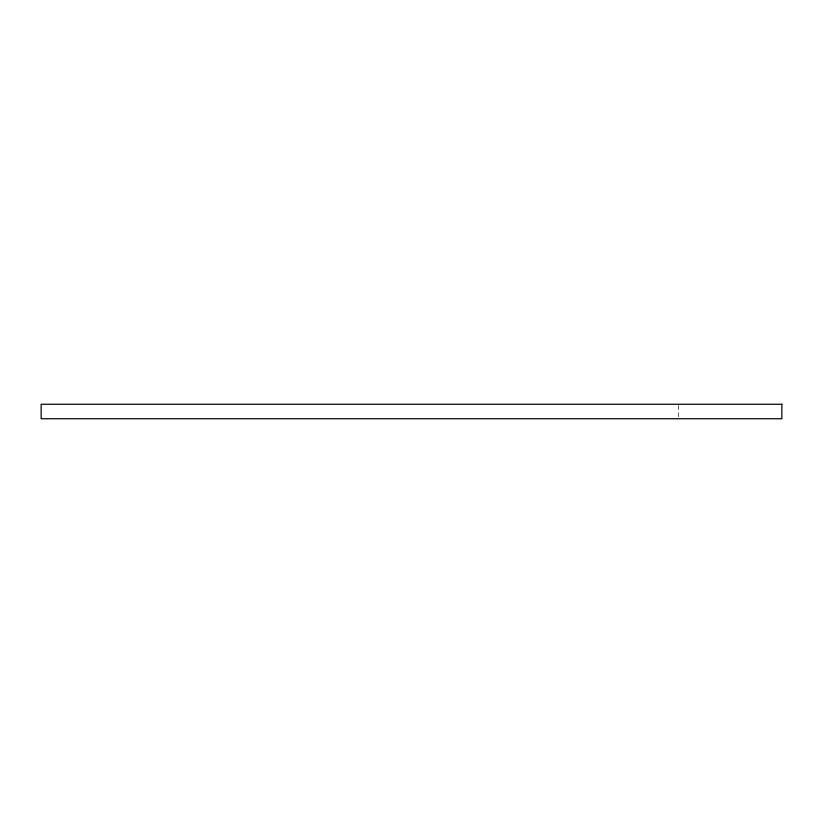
<?xml version="1.0" encoding="UTF-8"?>
<svg xmlns="http://www.w3.org/2000/svg" width="823" height="823" viewBox="0 0 823 823"><rect width="100%" height="100%" fill="white"/><g stroke="black" fill="none" stroke-linecap="round" stroke-linejoin="round"><path stroke-width="0.62" stroke-dasharray="4.12 3.09" d="M678.399 405.461L678.399 417.539"/><path stroke-width="1.23" d="M781.85 404.258L41.15 404.258L41.15 418.742L781.85 418.742L781.85 404.258"/></g></svg>
